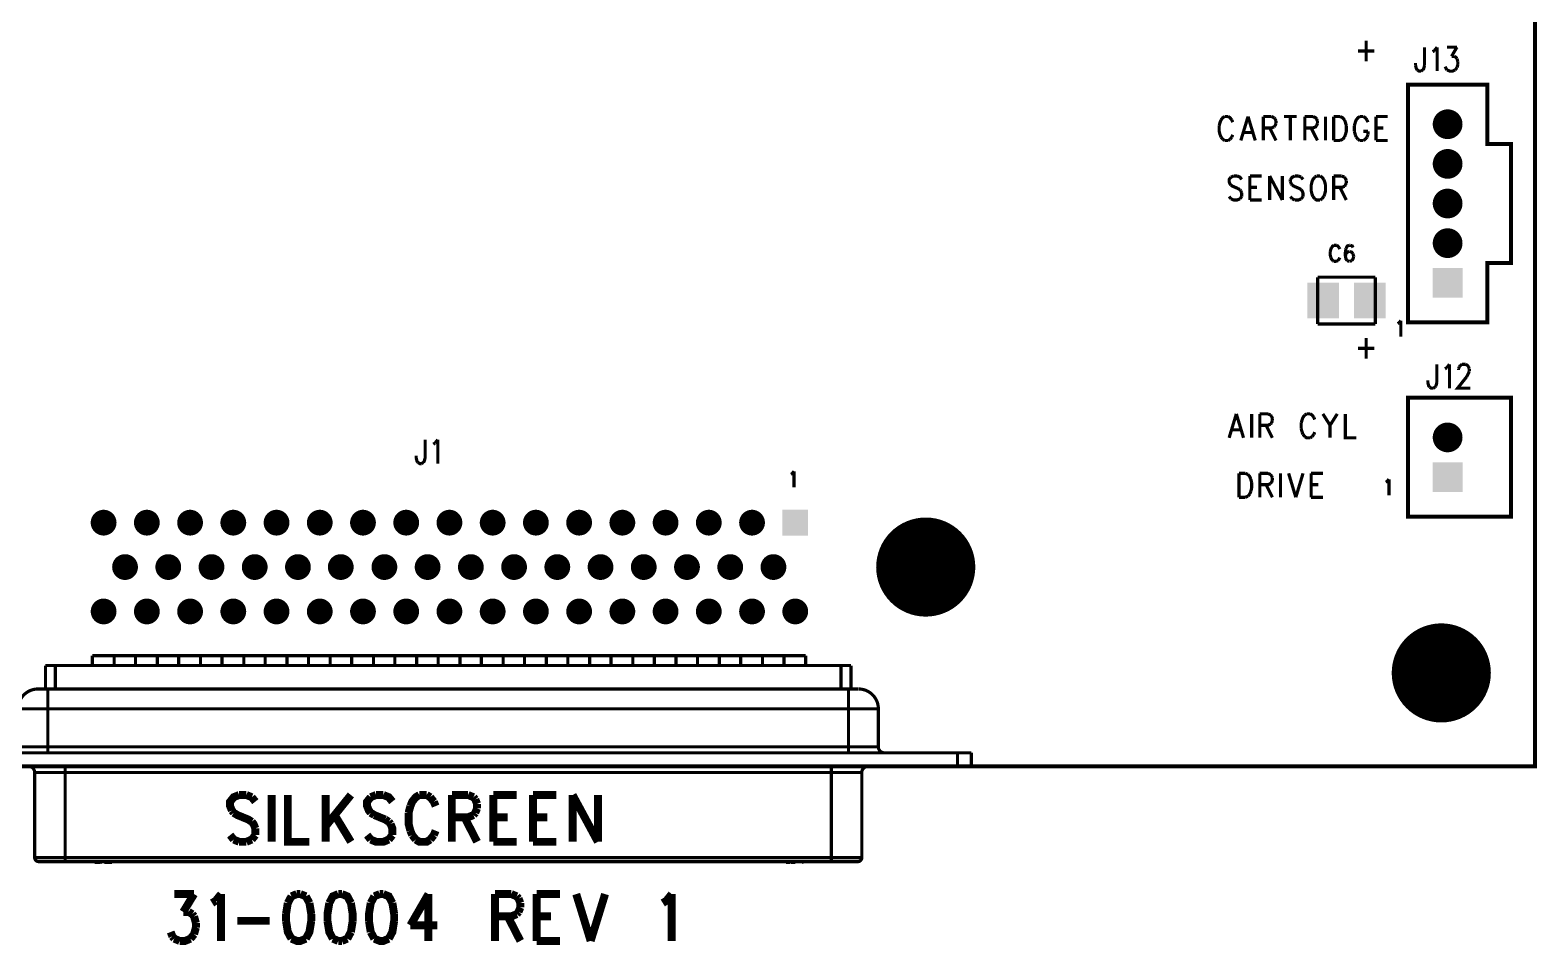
# Model space of a CAD drawing. Extents: x 7.77 to 13.51, y 7.55 to 13.01.
# Drawn here: x 9.706 to 13.505, y 7.55 to 9.857 of the extents above; entities that cross this region are included whole.
import ezdxf

# ---------------------------------------------------------------- set-up
doc = ezdxf.new("R2010")
doc.units = 0
doc.layers.get('0').update_dxf_attribs({"linetype": 'CONTINUOUS'})
doc.layers.add('ASSEMBLY_PHO', color=7, linetype='CONTINUOUS')

# ---------------------------------------------------------------- blocks, each defined once
blk = doc.blocks.new('SQUARE_3')
blk.add_solid([(-0.0375, -0.0375), (-0.0375, 0.0375), (0.0375, -0.0375), (0.0375, 0.0375)])
blk = doc.blocks.new('ROUND_4')
at = {"const_width": 0.0375}
blk.add_lwpolyline([(-0.01875, 0, 1), (0.01875, 0, 1)], format="xyb", close=True, dxfattribs=at)
blk = doc.blocks.new('ROUND_5')
at = {"const_width": 0.0325}
blk.add_lwpolyline([(-0.01625, 0, 1), (0.01625, 0, 1)], format="xyb", close=True, dxfattribs=at)
blk = doc.blocks.new('SQUARE_9')
blk.add_solid([(-0.0325, -0.0325), (-0.0325, 0.0325), (0.0325, -0.0325), (0.0325, 0.0325)])
blk = doc.blocks.new('RECTANGLE_164')
blk.add_solid([(-0.04, -0.045), (-0.04, 0.045), (0.04, -0.045), (0.04, 0.045)])
blk = doc.blocks.new('ROUND_184')
at = {"const_width": 0.125}
blk.add_lwpolyline([(-0.0625, 0, 1), (0.0625, 0, 1)], format="xyb", close=True, dxfattribs=at)

msp = doc.modelspace()

# ---------------------------------------------------------------- linework, layer by layer
at = {"layer": 'ASSEMBLY_PHO'}
for points, const_width in [([(8, 8), (13.5, 8), (13.5, 13), (8, 13), (8, 8)], 0.01), ([(13.054, 9.80487), (13.0949, 9.80487)], 0.008), ([(13.07445, 9.83075), (13.07445, 9.779)], 0.008), ([(13.22172, 9.81437), (13.22172, 9.76837)], 0.008), ([(13.24218, 9.80287), (13.24672, 9.80575)], 0.008), ([(13.24672, 9.80575), (13.25354, 9.81437)], 0.008), ([(13.25354, 9.81437), (13.25354, 9.754)], 0.008), ([(13.27854, 9.81437), (13.30354, 9.81437)], 0.008), ([(13.30354, 9.81437), (13.2899, 9.79137)], 0.008), ([(13.199, 9.76837), (13.199, 9.77412)], 0.008), ([(13.20354, 9.75687), (13.20127, 9.75975), (13.199, 9.76837)], 0.008), ([(13.22172, 9.76837), (13.21945, 9.75975), (13.21718, 9.75687)], 0.008), ([(13.27854, 9.75687), (13.27627, 9.75975), (13.274, 9.7655)], 0.008), ([(13.2899, 9.79137), (13.29672, 9.79137)], 0.008), ([(13.29672, 9.79137), (13.30127, 9.7885), (13.30354, 9.78562)], 0.008), ([(13.30354, 9.76262), (13.299, 9.75687)], 0.008), ([(13.30354, 9.78562), (13.30581, 9.777)], 0.008), ([(13.30581, 9.77125), (13.30354, 9.76262)], 0.008), ([(13.30581, 9.777), (13.30581, 9.77125)], 0.008), ([(13.21263, 9.754), (13.20809, 9.754), (13.20354, 9.75687)], 0.008), ([(13.21718, 9.75687), (13.21263, 9.754)], 0.008), ([(13.299, 9.75687), (13.29218, 9.754), (13.28536, 9.754), (13.27854, 9.75687)], 0.008), ([(13.38, 9.72), (13.18, 9.72), (13.18, 9.12), (13.38, 9.12), (13.38, 9.27), (13.44, 9.27), (13.44, 9.57), (13.38, 9.57), (13.38, 9.72)], 0.01), ([(12.70854, 9.63075), (12.70627, 9.625), (12.704, 9.61637)], 0.008), ([(12.704, 9.61637), (12.704, 9.602), (12.70627, 9.59337)], 0.008), ([(12.71763, 9.63937), (12.71309, 9.6365), (12.70854, 9.63075)], 0.008), ([(12.72672, 9.63937), (12.71763, 9.63937)], 0.008), ([(12.73581, 9.63075), (12.73127, 9.6365), (12.72672, 9.63937)], 0.008), ([(12.73809, 9.625), (12.73581, 9.63075)], 0.008), ([(12.77672, 9.63937), (12.75854, 9.579)], 0.008), ([(12.77672, 9.63937), (12.7949, 9.579)], 0.008), ([(12.81536, 9.63937), (12.81536, 9.579)], 0.008), ([(12.81536, 9.63937), (12.83581, 9.63937)], 0.008), ([(12.83581, 9.61062), (12.81536, 9.61062)], 0.008), ([(12.83127, 9.61062), (12.84718, 9.579)], 0.008), ([(12.83581, 9.63937), (12.84263, 9.6365)], 0.008), ([(12.84263, 9.6135), (12.83581, 9.61062)], 0.008), ([(12.84263, 9.6365), (12.8449, 9.63362)], 0.008), ([(12.8449, 9.61637), (12.84263, 9.6135)], 0.008), ([(12.8449, 9.63362), (12.84718, 9.62787)], 0.008), ([(12.84718, 9.62212), (12.8449, 9.61637)], 0.008), ([(12.84718, 9.62787), (12.84718, 9.62212)], 0.008), ([(12.86763, 9.63937), (12.89945, 9.63937)], 0.008), ([(12.88354, 9.63937), (12.88354, 9.579)], 0.008), ([(12.9199, 9.63937), (12.9199, 9.579)], 0.008), ([(12.9199, 9.63937), (12.94036, 9.63937)], 0.008), ([(12.94036, 9.61062), (12.9199, 9.61062)], 0.008), ([(12.93581, 9.61062), (12.95172, 9.579)], 0.008), ([(12.94036, 9.63937), (12.94718, 9.6365), (12.94945, 9.63362)], 0.008), ([(12.94945, 9.61637), (12.94718, 9.6135), (12.94036, 9.61062)], 0.008), ([(12.94945, 9.63362), (12.95172, 9.62787)], 0.008), ([(12.95172, 9.62212), (12.94945, 9.61637)], 0.008), ([(12.95172, 9.62787), (12.95172, 9.62212)], 0.008), ([(12.97218, 9.63937), (12.97218, 9.579)], 0.008), ([(12.99263, 9.63937), (12.99263, 9.579)], 0.008), ([(12.99263, 9.63937), (13.00854, 9.63937)], 0.008), ([(13.00854, 9.63937), (13.01536, 9.6365), (13.0199, 9.63075)], 0.008), ([(13.0199, 9.63075), (13.02218, 9.625), (13.02445, 9.61637)], 0.008), ([(13.02445, 9.61637), (13.02445, 9.602), (13.02218, 9.59337)], 0.008), ([(13.05854, 9.63937), (13.054, 9.6365), (13.04945, 9.63075), (13.04718, 9.625), (13.0449, 9.61637)], 0.008), ([(13.0449, 9.61637), (13.0449, 9.602)], 0.008), ([(13.06763, 9.63937), (13.05854, 9.63937)], 0.008), ([(13.07672, 9.63075), (13.07218, 9.6365), (13.06763, 9.63937)], 0.008), ([(13.079, 9.625), (13.07672, 9.63075)], 0.008), ([(13.09945, 9.63937), (13.09945, 9.579)], 0.008), ([(13.09945, 9.63937), (13.129, 9.63937)], 0.008), ([(13.09945, 9.61062), (13.11763, 9.61062)], 0.008), ([(12.70627, 9.59337), (12.70854, 9.58762)], 0.008), ([(12.70854, 9.58762), (12.71309, 9.58187)], 0.008), ([(12.71309, 9.58187), (12.71763, 9.579)], 0.008), ([(12.71763, 9.579), (12.72672, 9.579)], 0.008), ([(12.72672, 9.579), (12.73127, 9.58187)], 0.008), ([(12.73127, 9.58187), (12.73581, 9.58762)], 0.008), ([(12.73581, 9.58762), (12.73809, 9.59337)], 0.008), ([(12.76536, 9.59912), (12.78809, 9.59912)], 0.008), ([(13.00854, 9.579), (12.99263, 9.579)], 0.008), ([(13.01536, 9.58187), (13.00854, 9.579)], 0.008), ([(13.0199, 9.58762), (13.01536, 9.58187)], 0.008), ([(13.02218, 9.59337), (13.0199, 9.58762)], 0.008), ([(13.0449, 9.602), (13.04718, 9.59337)], 0.008), ([(13.04718, 9.59337), (13.04945, 9.58762)], 0.008), ([(13.04945, 9.58762), (13.054, 9.58187)], 0.008), ([(13.054, 9.58187), (13.05854, 9.579)], 0.008), ([(13.05854, 9.579), (13.06763, 9.579)], 0.008), ([(13.06763, 9.602), (13.079, 9.602)], 0.008), ([(13.06763, 9.579), (13.07218, 9.58187)], 0.008), ([(13.07218, 9.58187), (13.07672, 9.58762)], 0.008), ([(13.07672, 9.58762), (13.079, 9.59337)], 0.008), ([(13.079, 9.59337), (13.079, 9.602)], 0.008), ([(13.09945, 9.579), (13.129, 9.579)], 0.008), ([(12.73354, 9.4865), (12.729, 9.48075), (12.729, 9.475), (12.73127, 9.46925), (12.73354, 9.46637)], 0.008), ([(12.74036, 9.48937), (12.73354, 9.4865)], 0.008), ([(12.73354, 9.46637), (12.73809, 9.4635), (12.75172, 9.45775)], 0.008), ([(12.74945, 9.48937), (12.74036, 9.48937)], 0.008), ([(12.76081, 9.48075), (12.75627, 9.4865), (12.74945, 9.48937)], 0.008), ([(12.75172, 9.45775), (12.75627, 9.45487)], 0.008), ([(12.78127, 9.48937), (12.78127, 9.429)], 0.008), ([(12.78127, 9.48937), (12.81081, 9.48937)], 0.008), ([(12.78127, 9.46062), (12.79945, 9.46062)], 0.008), ([(12.83127, 9.48937), (12.83127, 9.429)], 0.008), ([(12.83127, 9.48937), (12.86309, 9.429)], 0.008), ([(12.86309, 9.48937), (12.86309, 9.429)], 0.008), ([(12.8949, 9.48937), (12.88809, 9.4865), (12.88354, 9.48075)], 0.008), ([(12.88354, 9.48075), (12.88354, 9.475)], 0.008), ([(12.88354, 9.475), (12.88581, 9.46925)], 0.008), ([(12.88581, 9.46925), (12.88809, 9.46637)], 0.008), ([(12.88809, 9.46637), (12.89263, 9.4635)], 0.008), ([(12.89263, 9.4635), (12.90627, 9.45775), (12.91081, 9.45487)], 0.008), ([(12.904, 9.48937), (12.8949, 9.48937)], 0.008), ([(12.91081, 9.4865), (12.904, 9.48937)], 0.008), ([(12.91536, 9.48075), (12.91081, 9.4865)], 0.008), ([(12.9449, 9.4865), (12.94036, 9.48075), (12.93809, 9.475), (12.93581, 9.46637)], 0.008), ([(12.93581, 9.46637), (12.93581, 9.452)], 0.008), ([(12.94945, 9.48937), (12.9449, 9.4865)], 0.008), ([(12.95854, 9.48937), (12.94945, 9.48937)], 0.008), ([(12.96763, 9.48075), (12.96309, 9.4865), (12.95854, 9.48937)], 0.008), ([(12.9699, 9.475), (12.96763, 9.48075)], 0.008), ([(12.97218, 9.46637), (12.9699, 9.475)], 0.008), ([(12.9699, 9.44337), (12.97218, 9.452), (12.97218, 9.46637)], 0.008), ([(12.99263, 9.48937), (12.99263, 9.429)], 0.008), ([(12.99263, 9.48937), (13.01309, 9.48937)], 0.008), ([(13.01309, 9.46062), (12.99263, 9.46062)], 0.008), ([(13.00854, 9.46062), (13.02445, 9.429)], 0.008), ([(13.01309, 9.48937), (13.0199, 9.4865)], 0.008), ([(13.0199, 9.4635), (13.01309, 9.46062)], 0.008), ([(13.0199, 9.4865), (13.02218, 9.48362)], 0.008), ([(13.02218, 9.46637), (13.0199, 9.4635)], 0.008), ([(13.02218, 9.48362), (13.02445, 9.47787)], 0.008), ([(13.02445, 9.47212), (13.02218, 9.46637)], 0.008), ([(13.02445, 9.47787), (13.02445, 9.47212)], 0.008), ([(12.73354, 9.43187), (12.729, 9.43762)], 0.008), ([(12.75627, 9.43187), (12.74945, 9.429), (12.74036, 9.429), (12.73354, 9.43187)], 0.008), ([(12.75627, 9.45487), (12.75854, 9.452)], 0.008), ([(12.76081, 9.43762), (12.75627, 9.43187)], 0.008), ([(12.75854, 9.452), (12.76081, 9.44625)], 0.008), ([(12.76081, 9.44625), (12.76081, 9.43762)], 0.008), ([(12.78127, 9.429), (12.81081, 9.429)], 0.008), ([(12.88809, 9.43187), (12.88354, 9.43762)], 0.008), ([(12.8949, 9.429), (12.88809, 9.43187)], 0.008), ([(12.91081, 9.43187), (12.904, 9.429), (12.8949, 9.429)], 0.008), ([(12.91081, 9.45487), (12.91309, 9.452), (12.91536, 9.44625), (12.91536, 9.43762)], 0.008), ([(12.91536, 9.43762), (12.91081, 9.43187)], 0.008), ([(12.93581, 9.452), (12.93809, 9.44337)], 0.008), ([(12.93809, 9.44337), (12.94036, 9.43762)], 0.008), ([(12.94036, 9.43762), (12.9449, 9.43187)], 0.008), ([(12.9449, 9.43187), (12.94945, 9.429), (12.95854, 9.429)], 0.008), ([(12.95854, 9.429), (12.96309, 9.43187)], 0.008), ([(12.96309, 9.43187), (12.96763, 9.43762)], 0.008), ([(12.96763, 9.43762), (12.9699, 9.44337)], 0.008), ([(12.98718, 9.30887), (12.98559, 9.305), (12.984, 9.29918)], 0.008), ([(12.99354, 9.31468), (12.99036, 9.31275), (12.98718, 9.30887)], 0.008), ([(12.9999, 9.31468), (12.99354, 9.31468)], 0.008), ([(13.00627, 9.30887), (13.00309, 9.31275), (12.9999, 9.31468)], 0.008), ([(13.00786, 9.305), (13.00627, 9.30887)], 0.008), ([(13.02377, 9.30693), (13.02218, 9.29725), (13.02218, 9.28756), (13.02377, 9.27981), (13.02695, 9.27593)], 0.008), ([(13.03172, 9.31468), (13.02695, 9.31275), (13.02377, 9.30693)], 0.008), ([(13.0349, 9.31468), (13.03172, 9.31468)], 0.008), ([(13.04127, 9.30887), (13.03968, 9.31275), (13.0349, 9.31468)], 0.008), ([(12.984, 9.29918), (12.984, 9.2895), (12.98559, 9.28368)], 0.008), ([(12.98559, 9.28368), (12.98718, 9.27981), (12.99036, 9.27593)], 0.008), ([(12.99036, 9.27593), (12.99354, 9.274)], 0.008), ([(12.99354, 9.274), (12.9999, 9.274)], 0.008), ([(12.9999, 9.274), (13.00309, 9.27593)], 0.008), ([(13.00309, 9.27593), (13.00627, 9.27981), (13.00786, 9.28368)], 0.008), ([(13.02377, 9.29337), (13.02218, 9.28756)], 0.008), ([(13.03172, 9.29918), (13.02695, 9.29725), (13.02377, 9.29337)], 0.008), ([(13.02695, 9.27593), (13.03172, 9.274)], 0.008), ([(13.03331, 9.29918), (13.03172, 9.29918)], 0.008), ([(13.03172, 9.274), (13.03331, 9.274)], 0.008), ([(13.04127, 9.29337), (13.03809, 9.29725), (13.03331, 9.29918)], 0.008), ([(13.03331, 9.274), (13.03809, 9.27593)], 0.008), ([(13.03809, 9.27593), (13.04127, 9.27981), (13.04286, 9.28562)], 0.008), ([(13.04286, 9.28562), (13.04286, 9.28756), (13.04127, 9.29337)], 0.008), ([(12.95216, 9.11594), (12.95216, 9.23405)], 0.008), ([(12.95216, 9.23405), (13.09783, 9.23405)], 0.008), ([(13.09783, 9.23405), (13.09783, 9.11594)], 0.008), ([(13.09783, 9.11594), (12.95216, 9.11594)], 0.008), ([(13.154, 9.11693), (13.15718, 9.11887)], 0.008), ([(13.15718, 9.11887), (13.16195, 9.12468)], 0.008), ([(13.16195, 9.12468), (13.16195, 9.084)], 0.008), ([(13.07445, 9.08075), (13.07445, 9.029)], 0.008), ([(13.054, 9.05487), (13.0949, 9.05487)], 0.008), ([(13.25281, 9.01443), (13.25281, 8.96843)], 0.008), ([(13.27327, 9.00293), (13.27781, 9.00581)], 0.008), ([(13.27781, 9.00581), (13.28463, 9.01443)], 0.008), ([(13.28463, 9.01443), (13.28463, 8.95406)], 0.008), ([(13.30736, 9.00293), (13.30963, 9.00868)], 0.008), ([(13.30736, 9.00006), (13.30736, 9.00293)], 0.008), ([(13.30963, 9.00868), (13.3119, 9.01156)], 0.008), ([(13.3119, 9.01156), (13.31645, 9.01443)], 0.008), ([(13.31645, 9.01443), (13.32554, 9.01443)], 0.008), ([(13.32554, 9.01443), (13.33009, 9.01156), (13.33236, 9.00868)], 0.008), ([(13.33236, 9.00868), (13.33463, 9.00293)], 0.008), ([(13.33463, 9.00293), (13.33463, 8.99718)], 0.008), ([(13.23009, 8.96843), (13.23009, 8.97418)], 0.008), ([(13.23463, 8.95693), (13.23236, 8.95981), (13.23009, 8.96843)], 0.008), ([(13.25281, 8.96843), (13.25054, 8.95981)], 0.008), ([(13.32781, 8.98281), (13.30509, 8.95406), (13.3369, 8.95406)], 0.008), ([(13.33236, 8.99143), (13.32781, 8.98281)], 0.008), ([(13.33463, 8.99718), (13.33236, 8.99143)], 0.008), ([(13.44, 8.93), (13.18, 8.93), (13.18, 8.63), (13.44, 8.63), (13.44, 8.93)], 0.01), ([(13.24372, 8.95406), (13.23918, 8.95406), (13.23463, 8.95693)], 0.008), ([(13.24827, 8.95693), (13.24372, 8.95406)], 0.008), ([(13.25054, 8.95981), (13.24827, 8.95693)], 0.008), ([(12.74718, 8.88937), (12.729, 8.829)], 0.008), ([(12.74718, 8.88937), (12.76536, 8.829)], 0.008), ([(12.78581, 8.88937), (12.78581, 8.829)], 0.008), ([(12.80627, 8.88937), (12.80627, 8.829)], 0.008), ([(12.80627, 8.88937), (12.82672, 8.88937)], 0.008), ([(12.82672, 8.88937), (12.83354, 8.8865)], 0.008), ([(12.83354, 8.8865), (12.83581, 8.88362)], 0.008), ([(12.9199, 8.8865), (12.91536, 8.88075), (12.91309, 8.875), (12.91081, 8.86637)], 0.008), ([(12.92445, 8.88937), (12.9199, 8.8865)], 0.008), ([(12.93354, 8.88937), (12.92445, 8.88937)], 0.008), ([(12.94263, 8.88075), (12.93809, 8.8865), (12.93354, 8.88937)], 0.008), ([(12.96536, 8.88937), (12.98354, 8.86062)], 0.008), ([(13.00172, 8.88937), (12.98354, 8.86062)], 0.008), ([(13.02218, 8.88937), (13.02218, 8.829), (13.04945, 8.829)], 0.008), ([(12.73581, 8.84912), (12.75854, 8.84912)], 0.008), ([(12.82672, 8.86062), (12.80627, 8.86062)], 0.008), ([(12.82218, 8.86062), (12.83809, 8.829)], 0.008), ([(12.83354, 8.8635), (12.82672, 8.86062)], 0.008), ([(12.83581, 8.86637), (12.83354, 8.8635)], 0.008), ([(12.83581, 8.88362), (12.83809, 8.87787)], 0.008), ([(12.83809, 8.87212), (12.83581, 8.86637)], 0.008), ([(12.83809, 8.87787), (12.83809, 8.87212)], 0.008), ([(12.91081, 8.86637), (12.91081, 8.852)], 0.008), ([(12.91081, 8.852), (12.91309, 8.84337)], 0.008), ([(12.9449, 8.875), (12.94263, 8.88075)], 0.008), ([(12.98354, 8.86062), (12.98354, 8.829)], 0.008), ([(10.70172, 8.82437), (10.70172, 8.77837)], 0.008), ([(10.72218, 8.81287), (10.72672, 8.81575)], 0.008), ([(10.72672, 8.81575), (10.73354, 8.82437)], 0.008), ([(10.73354, 8.82437), (10.73354, 8.764)], 0.008), ([(12.91309, 8.84337), (12.91536, 8.83762)], 0.008), ([(12.91536, 8.83762), (12.9199, 8.83187)], 0.008), ([(12.9199, 8.83187), (12.92445, 8.829), (12.93354, 8.829)], 0.008), ([(12.93354, 8.829), (12.93809, 8.83187)], 0.008), ([(12.93809, 8.83187), (12.94263, 8.83762)], 0.008), ([(12.94263, 8.83762), (12.9449, 8.84337)], 0.008), ([(10.679, 8.77837), (10.679, 8.78412)], 0.008), ([(10.68354, 8.76687), (10.68127, 8.76975), (10.679, 8.77837)], 0.008), ([(10.70172, 8.77837), (10.69945, 8.76975), (10.69718, 8.76687)], 0.008), ([(10.69263, 8.764), (10.68809, 8.764), (10.68354, 8.76687)], 0.008), ([(10.69718, 8.76687), (10.69263, 8.764)], 0.008), ([(11.624, 8.73693), (11.62718, 8.73887)], 0.008), ([(11.62718, 8.73887), (11.63195, 8.74468)], 0.008), ([(11.63195, 8.74468), (11.63195, 8.704)], 0.008), ([(12.754, 8.73937), (12.754, 8.679)], 0.008), ([(12.754, 8.73937), (12.7699, 8.73937)], 0.008), ([(12.7699, 8.73937), (12.77672, 8.7365)], 0.008), ([(12.77672, 8.7365), (12.78127, 8.73075), (12.78354, 8.725)], 0.008), ([(12.80627, 8.73937), (12.80627, 8.679)], 0.008), ([(12.80627, 8.73937), (12.82672, 8.73937)], 0.008), ([(12.82672, 8.73937), (12.83354, 8.7365)], 0.008), ([(12.83354, 8.7365), (12.83581, 8.73362)], 0.008), ([(12.85854, 8.73937), (12.85854, 8.679)], 0.008), ([(12.879, 8.73937), (12.89718, 8.679)], 0.008), ([(12.91536, 8.73937), (12.89718, 8.679)], 0.008), ([(12.93581, 8.73937), (12.93581, 8.679)], 0.008), ([(12.93581, 8.73937), (12.96536, 8.73937)], 0.008), ([(12.78354, 8.725), (12.78581, 8.71637)], 0.008), ([(12.78581, 8.702), (12.78354, 8.69337)], 0.008), ([(12.78581, 8.71637), (12.78581, 8.702)], 0.008), ([(12.82672, 8.71062), (12.80627, 8.71062)], 0.008), ([(12.82218, 8.71062), (12.83809, 8.679)], 0.008), ([(12.83354, 8.7135), (12.82672, 8.71062)], 0.008), ([(12.83581, 8.71637), (12.83354, 8.7135)], 0.008), ([(12.83581, 8.73362), (12.83809, 8.72787)], 0.008), ([(12.83809, 8.72212), (12.83581, 8.71637)], 0.008), ([(12.83809, 8.72787), (12.83809, 8.72212)], 0.008), ([(12.93581, 8.71062), (12.954, 8.71062)], 0.008), ([(13.124, 8.71693), (13.12718, 8.71887)], 0.008), ([(13.12718, 8.71887), (13.13195, 8.72468)], 0.008), ([(13.13195, 8.72468), (13.13195, 8.684)], 0.008), ([(12.7699, 8.679), (12.754, 8.679)], 0.008), ([(12.77672, 8.68187), (12.7699, 8.679)], 0.008), ([(12.78127, 8.68762), (12.77672, 8.68187)], 0.008), ([(12.78354, 8.69337), (12.78127, 8.68762)], 0.008), ([(12.93581, 8.679), (12.96536, 8.679)], 0.008), ([(9.86244, 8.27969), (9.86244, 8.25469)], 0.008), ([(9.86244, 8.27969), (9.91744, 8.27969)], 0.008), ([(9.91744, 8.25469), (9.91744, 8.27969)], 0.008), ([(9.91744, 8.27969), (9.97144, 8.27969)], 0.008), ([(9.97144, 8.27969), (9.97144, 8.25469)], 0.008), ([(9.97144, 8.27969), (10.02644, 8.27969)], 0.008), ([(10.02644, 8.25469), (10.02644, 8.27969)], 0.008), ([(10.02644, 8.27969), (10.08044, 8.27969)], 0.008), ([(10.08044, 8.27969), (10.08044, 8.25469)], 0.008), ([(10.08044, 8.27969), (10.13544, 8.27969)], 0.008), ([(10.13544, 8.25469), (10.13544, 8.27969)], 0.008), ([(10.13544, 8.27969), (10.18944, 8.27969)], 0.008), ([(10.18944, 8.27969), (10.18944, 8.25469)], 0.008), ([(10.18944, 8.27969), (10.24444, 8.27969)], 0.008), ([(10.24444, 8.25469), (10.24444, 8.27969)], 0.008), ([(10.24444, 8.27969), (10.29844, 8.27969)], 0.008), ([(10.29844, 8.27969), (10.29844, 8.25469)], 0.008), ([(10.29844, 8.27969), (10.35344, 8.27969)], 0.008), ([(10.35344, 8.25469), (10.35344, 8.27969)], 0.008), ([(10.35344, 8.27969), (10.40744, 8.27969)], 0.008), ([(10.40744, 8.27969), (10.40744, 8.25469)], 0.008), ([(10.40744, 8.27969), (10.46244, 8.27969)], 0.008), ([(10.46244, 8.25469), (10.46244, 8.27969)], 0.008), ([(10.46244, 8.27969), (10.51644, 8.27969)], 0.008), ([(10.51644, 8.27969), (10.51644, 8.25469)], 0.008), ([(10.51644, 8.27969), (10.57144, 8.27969)], 0.008), ([(10.57144, 8.25469), (10.57144, 8.27969)], 0.008), ([(10.57144, 8.27969), (10.62544, 8.27969)], 0.008), ([(10.62544, 8.27969), (10.62544, 8.25469)], 0.008), ([(10.62544, 8.27969), (10.68044, 8.27969)], 0.008), ([(10.68044, 8.25469), (10.68044, 8.27969)], 0.008), ([(10.68044, 8.27969), (10.73444, 8.27969)], 0.008), ([(10.73444, 8.27969), (10.73444, 8.25469)], 0.008), ([(10.73444, 8.27969), (10.78944, 8.27969)], 0.008), ([(10.78944, 8.25469), (10.78944, 8.27969)], 0.008), ([(10.78944, 8.27969), (10.84344, 8.27969)], 0.008), ([(10.84344, 8.27969), (10.84344, 8.25469)], 0.008), ([(10.84344, 8.27969), (10.89844, 8.27969)], 0.008), ([(10.89844, 8.25469), (10.89844, 8.27969)], 0.008), ([(10.89844, 8.27969), (10.95244, 8.27969)], 0.008), ([(10.95244, 8.27969), (10.95244, 8.25469)], 0.008), ([(10.95244, 8.27969), (11.00744, 8.27969)], 0.008), ([(11.00744, 8.25469), (11.00744, 8.27969)], 0.008), ([(11.00744, 8.27969), (11.06144, 8.27969)], 0.008), ([(11.06144, 8.27969), (11.06144, 8.25469)], 0.008), ([(11.06144, 8.27969), (11.11644, 8.27969)], 0.008), ([(11.11644, 8.25469), (11.11644, 8.27969)], 0.008), ([(11.11644, 8.27969), (11.17044, 8.27969)], 0.008), ([(11.17044, 8.27969), (11.17044, 8.25469)], 0.008), ([(11.17044, 8.27969), (11.22544, 8.27969)], 0.008), ([(11.22544, 8.25469), (11.22544, 8.27969)], 0.008), ([(11.22544, 8.27969), (11.27944, 8.27969)], 0.008), ([(11.27944, 8.27969), (11.27944, 8.25469)], 0.008), ([(11.27944, 8.27969), (11.33444, 8.27969)], 0.008), ([(11.33444, 8.25469), (11.33444, 8.27969)], 0.008), ([(11.33444, 8.27969), (11.38844, 8.27969)], 0.008), ([(11.38844, 8.27969), (11.38844, 8.25469)], 0.008), ([(11.38844, 8.27969), (11.44344, 8.27969)], 0.008), ([(11.44344, 8.25469), (11.44344, 8.27969)], 0.008), ([(11.44344, 8.27969), (11.49744, 8.27969)], 0.008), ([(11.49744, 8.27969), (11.49744, 8.25469)], 0.008), ([(11.49744, 8.27969), (11.55244, 8.27969)], 0.008), ([(11.55244, 8.25469), (11.55244, 8.27969)], 0.008), ([(11.55244, 8.27969), (11.60644, 8.27969)], 0.008), ([(11.60644, 8.27969), (11.60644, 8.25469)], 0.008), ([(11.60644, 8.27969), (11.66144, 8.27969)], 0.008), ([(11.66144, 8.25469), (11.66144, 8.27969)], 0.008), ([(9.74444, 8.25469), (9.74444, 8.19549)], 0.008), ([(9.74444, 8.25469), (9.76944, 8.25469)], 0.008), ([(9.76944, 8.25469), (9.76944, 8.19549)], 0.008), ([(9.76944, 8.25469), (11.75044, 8.25469)], 0.008), ([(11.75044, 8.25469), (11.75044, 8.19549)], 0.008), ([(11.75044, 8.25469), (11.77544, 8.25469)], 0.008), ([(11.77544, 8.19549), (11.77544, 8.25469)], 0.008), ([(9.72544, 8.19549), (9.75044, 8.19549)], 0.008), ([(9.75044, 8.19549), (9.75044, 8.14549)], 0.008), ([(9.75044, 8.19549), (11.76944, 8.19549)], 0.008), ([(11.76944, 8.19549), (11.79436, 8.19549)], 0.008), ([(11.76944, 8.19549), (11.76944, 8.14549)], 0.008), ([(9.75044, 8.14549), (9.67544, 8.14549)], 0.008), ([(11.76944, 8.14549), (9.75044, 8.14549)], 0.008), ([(9.75044, 8.14549), (9.75044, 8.04949)], 0.008), ([(11.84444, 8.14549), (11.76944, 8.14549)], 0.008), ([(11.76944, 8.14549), (11.76944, 8.04949)], 0.008), ([(11.84444, 8.14549), (11.84444, 8.04949)], 0.008), ([(12.04394, 8.03449), (9.47594, 8.03449)], 0.008), ([(9.67544, 8.04949), (9.75044, 8.04949)], 0.008), ([(9.75044, 8.04949), (11.76944, 8.04949)], 0.008), ([(9.75044, 8.04949), (9.75044, 8.03449)], 0.008), ([(11.76944, 8.04949), (11.84444, 8.04949)], 0.008), ([(11.76944, 8.04949), (11.76944, 8.03449)], 0.008), ([(12.04394, 7.99999), (12.04394, 8.03449)], 0.008), ([(12.04394, 8.03449), (12.07894, 8.03449)], 0.008), ([(12.07894, 8.03449), (12.07894, 7.99999)], 0.008), ([(12.04394, 7.99999), (9.47594, 7.99999)], 0.008), ([(9.71708, 7.98499), (9.71708, 7.76999)], 0.008), ([(9.79408, 7.98499), (9.71708, 7.98499)], 0.008), ([(9.79408, 7.99999), (9.79408, 7.98499)], 0.008), ([(11.7258, 7.98499), (9.79408, 7.98499)], 0.008), ([(9.79408, 7.76999), (9.79408, 7.98499)], 0.008), ([(11.7258, 7.99999), (11.7258, 7.98499)], 0.008), ([(11.7258, 7.76999), (11.7258, 7.98499)], 0.008), ([(11.8028, 7.98499), (11.7258, 7.98499)], 0.008), ([(11.8028, 7.76999), (11.8028, 7.98499)], 0.008), ([(12.07894, 7.99999), (12.04394, 7.99999)], 0.008), ([(10.23272, 7.92812), (10.21909, 7.9225), (10.21, 7.91125), (10.21, 7.9), (10.21454, 7.88875)], 0.02), ([(10.2509, 7.92812), (10.23272, 7.92812)], 0.02), ([(10.26454, 7.9225), (10.2509, 7.92812)], 0.02), ([(10.27363, 7.91125), (10.26454, 7.9225)], 0.02), ([(10.31454, 7.92812), (10.31454, 7.81)], 0.02), ([(10.35545, 7.92812), (10.35545, 7.81), (10.41, 7.81)], 0.02), ([(10.4509, 7.92812), (10.4509, 7.81)], 0.02), ([(10.51454, 7.92812), (10.4509, 7.84937)], 0.02), ([(10.56454, 7.9225), (10.55545, 7.91125), (10.55545, 7.9), (10.56, 7.88875), (10.56454, 7.88312)], 0.02), ([(10.57818, 7.92812), (10.56454, 7.9225)], 0.02), ([(10.59636, 7.92812), (10.57818, 7.92812)], 0.02), ([(10.61909, 7.91125), (10.61, 7.9225), (10.59636, 7.92812)], 0.02), ([(10.66454, 7.9), (10.66, 7.88312)], 0.02), ([(10.68727, 7.92812), (10.67818, 7.9225), (10.66909, 7.91125), (10.66454, 7.9)], 0.02), ([(10.70545, 7.92812), (10.68727, 7.92812)], 0.02), ([(10.71454, 7.9225), (10.70545, 7.92812)], 0.02), ([(10.72363, 7.91125), (10.71454, 7.9225)], 0.02), ([(10.72818, 7.9), (10.72363, 7.91125)], 0.02), ([(10.76909, 7.92812), (10.76909, 7.81)], 0.02), ([(10.76909, 7.92812), (10.81, 7.92812)], 0.02), ([(10.81, 7.92812), (10.82363, 7.9225)], 0.02), ([(10.82363, 7.9225), (10.82818, 7.91687)], 0.02), ([(10.82818, 7.91687), (10.83272, 7.90562)], 0.02), ([(10.83272, 7.89437), (10.82818, 7.88312)], 0.02), ([(10.83272, 7.90562), (10.83272, 7.89437)], 0.02), ([(10.87363, 7.92812), (10.87363, 7.81)], 0.02), ([(10.87363, 7.92812), (10.93272, 7.92812)], 0.02), ([(10.97363, 7.92812), (10.97363, 7.81)], 0.02), ([(10.97363, 7.92812), (11.03272, 7.92812)], 0.02), ([(11.07363, 7.92812), (11.07363, 7.81)], 0.02), ([(11.07363, 7.92812), (11.13727, 7.81)], 0.02), ([(11.13727, 7.92812), (11.13727, 7.81)], 0.02), ([(10.21454, 7.88875), (10.21909, 7.88312)], 0.02), ([(10.21909, 7.88312), (10.22818, 7.8775), (10.25545, 7.86625), (10.26454, 7.86062)], 0.02), ([(10.26454, 7.86062), (10.26909, 7.855), (10.27363, 7.84375)], 0.02), ([(10.47363, 7.8775), (10.51454, 7.81)], 0.02), ([(10.56454, 7.88312), (10.57363, 7.8775)], 0.02), ([(10.57363, 7.8775), (10.6009, 7.86625)], 0.02), ([(10.6009, 7.86625), (10.61, 7.86062)], 0.02), ([(10.61, 7.86062), (10.61454, 7.855)], 0.02), ([(10.61454, 7.855), (10.61909, 7.84375), (10.61909, 7.82687)], 0.02), ([(10.66, 7.88312), (10.66, 7.855), (10.66454, 7.83812)], 0.02), ([(10.81, 7.87187), (10.76909, 7.87187)], 0.02), ([(10.8009, 7.87187), (10.83272, 7.81)], 0.02), ([(10.82363, 7.8775), (10.81, 7.87187)], 0.02), ([(10.82818, 7.88312), (10.82363, 7.8775)], 0.02), ([(10.87363, 7.87187), (10.91, 7.87187)], 0.02), ([(10.97363, 7.87187), (11.01, 7.87187)], 0.02), ([(10.21909, 7.81562), (10.21, 7.82687)], 0.02), ([(10.27363, 7.82687), (10.26454, 7.81562)], 0.02), ([(10.27363, 7.84375), (10.27363, 7.82687)], 0.02), ([(10.56454, 7.81562), (10.55545, 7.82687)], 0.02), ([(10.61909, 7.82687), (10.61, 7.81562)], 0.02), ([(10.66454, 7.83812), (10.66909, 7.82687)], 0.02), ([(10.66909, 7.82687), (10.67818, 7.81562)], 0.02), ([(10.71454, 7.81562), (10.72363, 7.82687)], 0.02), ([(10.72363, 7.82687), (10.72818, 7.83812)], 0.02), ([(10.23272, 7.81), (10.21909, 7.81562)], 0.02), ([(10.2509, 7.81), (10.23272, 7.81)], 0.02), ([(10.26454, 7.81562), (10.2509, 7.81)], 0.02), ([(10.61, 7.81562), (10.59636, 7.81), (10.57818, 7.81), (10.56454, 7.81562)], 0.02), ([(10.67818, 7.81562), (10.68727, 7.81), (10.70545, 7.81), (10.71454, 7.81562)], 0.02), ([(10.87363, 7.81), (10.93272, 7.81)], 0.02), ([(10.97363, 7.81), (11.03272, 7.81)], 0.02), ([(9.71708, 7.76999), (9.79408, 7.76999)], 0.008), ([(9.79408, 7.75999), (9.72708, 7.75999)], 0.008), ([(9.79408, 7.76999), (11.7258, 7.76999)], 0.008), ([(9.79408, 7.76999), (9.79408, 7.75999)], 0.008), ([(11.7258, 7.75999), (9.79408, 7.75999)], 0.008), ([(9.86841, 7.75799), (9.86841, 7.75999)], 0.008), ([(9.86841, 7.75799), (9.87064, 7.75799)], 0.008), ([(9.87064, 7.75799), (9.87064, 7.75999)], 0.008), ([(9.87064, 7.75799), (9.87386, 7.75799)], 0.008), ([(9.87386, 7.75799), (9.87386, 7.75999)], 0.008), ([(9.87386, 7.75799), (9.88218, 7.75799)], 0.008), ([(9.88218, 7.75799), (9.88218, 7.75999)], 0.008), ([(9.88303, 7.75799), (9.88577, 7.75799)], 0.008), ([(9.88577, 7.75799), (9.88577, 7.75999)], 0.008), ([(9.89256, 7.75799), (9.89256, 7.75999)], 0.008), ([(9.89256, 7.75799), (9.91179, 7.75799)], 0.008), ([(9.91179, 7.75799), (9.91179, 7.75999)], 0.008), ([(9.91722, 7.75799), (9.91722, 7.75999)], 0.008), ([(9.91876, 7.75799), (9.91876, 7.75999)], 0.008), ([(11.6114, 7.75799), (11.6114, 7.75999)], 0.008), ([(11.6114, 7.75799), (11.61462, 7.75799)], 0.008), ([(11.61462, 7.75799), (11.61462, 7.75999)], 0.008), ([(11.61462, 7.75799), (11.62294, 7.75799)], 0.008), ([(11.62294, 7.75799), (11.62294, 7.75999)], 0.008), ([(11.62396, 7.75799), (11.62396, 7.75999)], 0.008), ([(11.62396, 7.75799), (11.62717, 7.75799)], 0.008), ([(11.62717, 7.75799), (11.62717, 7.75999)], 0.008), ([(11.62717, 7.75799), (11.63549, 7.75799)], 0.008), ([(11.63549, 7.75799), (11.63549, 7.75999)], 0.008), ([(11.64241, 7.75799), (11.64241, 7.75999)], 0.008), ([(11.65102, 7.75799), (11.65102, 7.75999)], 0.008), ([(11.65256, 7.75799), (11.65256, 7.75999)], 0.008), ([(11.65272, 7.75799), (11.65272, 7.75999)], 0.008), ([(11.65272, 7.75799), (11.65541, 7.75799)], 0.008), ([(11.65541, 7.75799), (11.65541, 7.75999)], 0.008), ([(11.7258, 7.76999), (11.7258, 7.75999)], 0.008), ([(11.7258, 7.76999), (11.8028, 7.76999)], 0.008), ([(11.7928, 7.75999), (11.7258, 7.75999)], 0.008), ([(10.06909, 7.67812), (10.11909, 7.67812)], 0.02), ([(10.11909, 7.67812), (10.09181, 7.63312)], 0.02), ([(10.17363, 7.66125), (10.18727, 7.67812)], 0.02), ([(10.18727, 7.67812), (10.18727, 7.56)], 0.02), ([(10.36454, 7.6725), (10.35545, 7.65562)], 0.02), ([(10.37818, 7.67812), (10.36454, 7.6725)], 0.02), ([(10.38727, 7.67812), (10.37818, 7.67812)], 0.02), ([(10.4009, 7.6725), (10.38727, 7.67812)], 0.02), ([(10.41, 7.65562), (10.4009, 7.6725)], 0.02), ([(10.48272, 7.67812), (10.46909, 7.6725), (10.46, 7.65562)], 0.02), ([(10.49181, 7.67812), (10.48272, 7.67812)], 0.02), ([(10.51454, 7.65562), (10.50545, 7.6725), (10.49181, 7.67812)], 0.02), ([(10.57363, 7.6725), (10.56454, 7.65562)], 0.02), ([(10.58727, 7.67812), (10.57363, 7.6725)], 0.02), ([(10.59636, 7.67812), (10.58727, 7.67812)], 0.02), ([(10.61909, 7.65562), (10.61, 7.6725), (10.59636, 7.67812)], 0.02), ([(10.71, 7.67812), (10.66454, 7.59937)], 0.02), ([(10.71, 7.67812), (10.71, 7.56)], 0.02), ([(10.87818, 7.67812), (10.87818, 7.56)], 0.02), ([(10.87818, 7.67812), (10.91909, 7.67812)], 0.02), ([(10.91909, 7.67812), (10.93272, 7.6725)], 0.02), ([(10.93272, 7.6725), (10.93727, 7.66687)], 0.02), ([(10.93727, 7.66687), (10.94181, 7.65562)], 0.02), ([(10.98272, 7.67812), (10.98272, 7.56)], 0.02), ([(10.98272, 7.67812), (11.04181, 7.67812)], 0.02), ([(11.08272, 7.67812), (11.11909, 7.56)], 0.02), ([(11.15545, 7.67812), (11.11909, 7.56)], 0.02), ([(11.3009, 7.65562), (11.31, 7.66125), (11.32363, 7.67812)], 0.02), ([(11.32363, 7.67812), (11.32363, 7.56)], 0.02), ([(10.09181, 7.63312), (10.10545, 7.63312)], 0.02), ([(10.10545, 7.63312), (10.11454, 7.6275)], 0.02), ([(10.11454, 7.6275), (10.11909, 7.62187)], 0.02), ([(10.16454, 7.65562), (10.17363, 7.66125)], 0.02), ([(10.35545, 7.65562), (10.3509, 7.6275)], 0.02), ([(10.3509, 7.6275), (10.3509, 7.61062)], 0.02), ([(10.41454, 7.6275), (10.41, 7.65562)], 0.02), ([(10.41454, 7.61062), (10.41454, 7.6275)], 0.02), ([(10.46, 7.65562), (10.45545, 7.6275), (10.45545, 7.61062)], 0.02), ([(10.51909, 7.61062), (10.51909, 7.6275), (10.51454, 7.65562)], 0.02), ([(10.56454, 7.65562), (10.56, 7.6275), (10.56, 7.61062)], 0.02), ([(10.62363, 7.6275), (10.61909, 7.65562)], 0.02), ([(10.62363, 7.61062), (10.62363, 7.6275)], 0.02), ([(10.93272, 7.6275), (10.91909, 7.62187)], 0.02), ([(10.93727, 7.63312), (10.93272, 7.6275)], 0.02), ([(10.94181, 7.64437), (10.93727, 7.63312)], 0.02), ([(10.94181, 7.65562), (10.94181, 7.64437)], 0.02), ([(10.11909, 7.62187), (10.12363, 7.605)], 0.02), ([(10.12363, 7.59375), (10.11909, 7.57687)], 0.02), ([(10.12363, 7.605), (10.12363, 7.59375)], 0.02), ([(10.22818, 7.61062), (10.31, 7.61062)], 0.02), ([(10.3509, 7.61062), (10.35545, 7.5825), (10.36454, 7.56562)], 0.02), ([(10.4009, 7.56562), (10.41, 7.5825), (10.41454, 7.61062)], 0.02), ([(10.45545, 7.61062), (10.46, 7.5825), (10.46909, 7.56562)], 0.02), ([(10.51454, 7.5825), (10.51909, 7.61062)], 0.02), ([(10.56, 7.61062), (10.56454, 7.5825)], 0.02), ([(10.61, 7.56562), (10.61909, 7.5825), (10.62363, 7.61062)], 0.02), ([(10.66454, 7.59937), (10.73272, 7.59937)], 0.02), ([(10.91909, 7.62187), (10.87818, 7.62187)], 0.02), ([(10.91, 7.62187), (10.94181, 7.56)], 0.02), ([(10.98272, 7.62187), (11.01909, 7.62187)], 0.02), ([(10.06454, 7.57125), (10.06, 7.5825)], 0.02), ([(10.06909, 7.56562), (10.06454, 7.57125)], 0.02), ([(10.08272, 7.56), (10.06909, 7.56562)], 0.02), ([(10.11, 7.56562), (10.09636, 7.56), (10.08272, 7.56)], 0.02), ([(10.11909, 7.57687), (10.11, 7.56562)], 0.02), ([(10.36454, 7.56562), (10.37818, 7.56), (10.38727, 7.56), (10.4009, 7.56562)], 0.02), ([(10.46909, 7.56562), (10.48272, 7.56)], 0.02), ([(10.48272, 7.56), (10.49181, 7.56)], 0.02), ([(10.49181, 7.56), (10.50545, 7.56562)], 0.02), ([(10.50545, 7.56562), (10.51454, 7.5825)], 0.02), ([(10.56454, 7.5825), (10.57363, 7.56562)], 0.02), ([(10.57363, 7.56562), (10.58727, 7.56), (10.59636, 7.56), (10.61, 7.56562)], 0.02), ([(10.98272, 7.56), (11.04181, 7.56)], 0.02)]:
    msp.add_lwpolyline(points, dxfattribs=dict(at, const_width=const_width))
at = {"layer": 'ASSEMBLY_PHO', "const_width": 0.008}
for points in [[(9.72544, 8.19549, 0.4142721), (9.67544, 8.14549)], [(11.84455, 8.14549, 0.4142721), (11.79455, 8.19549)], [(11.84455, 8.04949, 0.4142136), (11.85955, 8.03449)], [(9.71708, 7.985, 0.414409), (9.70208, 7.99999)], [(11.8178, 7.99999, 0.4144088), (11.8028, 7.98499)], [(9.71708, 7.77, 0.4142136), (9.72708, 7.75999)], [(11.7928, 7.75999, 0.4142136), (11.8028, 7.77)]]:
    msp.add_lwpolyline(points, format="xyb", dxfattribs=at)

# ---------------------------------------------------------------- block references
at = {"layer": 'ASSEMBLY_PHO'}
for name, p in [('ROUND_4', (13.28, 9.62)), ('ROUND_4', (13.28, 9.52)), ('ROUND_4', (13.28, 9.42)), ('ROUND_4', (13.28, 9.32)), ('SQUARE_3', (13.28, 9.22)), ('RECTANGLE_164', (12.96594, 9.175)), ('RECTANGLE_164', (13.08405, 9.175)), ('ROUND_4', (13.28, 8.83)), ('SQUARE_3', (13.28, 8.73)), ('ROUND_5', (9.891, 8.615)), ('ROUND_5', (10, 8.615)), ('ROUND_5', (10.109, 8.615)), ('ROUND_5', (10.218, 8.615)), ('ROUND_5', (10.327, 8.615)), ('ROUND_5', (10.436, 8.615)), ('ROUND_5', (10.545, 8.615)), ('ROUND_5', (10.654, 8.615)), ('ROUND_5', (10.763, 8.615)), ('ROUND_5', (10.872, 8.615)), ('ROUND_5', (10.981, 8.615)), ('ROUND_5', (11.09, 8.615)), ('ROUND_5', (11.199, 8.615)), ('ROUND_5', (11.308, 8.615)), ('ROUND_5', (11.417, 8.615)), ('ROUND_5', (11.526, 8.615)), ('SQUARE_9', (11.635, 8.615)), ('ROUND_184', (11.964, 8.503)), ('ROUND_5', (9.945, 8.503)), ('ROUND_5', (10.054, 8.503)), ('ROUND_5', (10.163, 8.503)), ('ROUND_5', (10.272, 8.503)), ('ROUND_5', (10.381, 8.503)), ('ROUND_5', (10.489, 8.503)), ('ROUND_5', (10.599, 8.503)), ('ROUND_5', (10.708, 8.503)), ('ROUND_5', (10.817, 8.503)), ('ROUND_5', (10.926, 8.503)), ('ROUND_5', (11.035, 8.503)), ('ROUND_5', (11.144, 8.503)), ('ROUND_5', (11.253, 8.503)), ('ROUND_5', (11.362, 8.503)), ('ROUND_5', (11.471, 8.503)), ('ROUND_5', (11.58, 8.503)), ('ROUND_5', (9.891, 8.391)), ('ROUND_5', (10, 8.391)), ('ROUND_5', (10.109, 8.391)), ('ROUND_5', (10.218, 8.391)), ('ROUND_5', (10.327, 8.391)), ('ROUND_5', (10.436, 8.391)), ('ROUND_5', (10.545, 8.391)), ('ROUND_5', (10.654, 8.391)), ('ROUND_5', (10.763, 8.391)), ('ROUND_5', (10.872, 8.391)), ('ROUND_5', (10.981, 8.391)), ('ROUND_5', (11.09, 8.391)), ('ROUND_5', (11.199, 8.391)), ('ROUND_5', (11.308, 8.391)), ('ROUND_5', (11.417, 8.391)), ('ROUND_5', (11.526, 8.391)), ('ROUND_5', (11.635, 8.391)), ('ROUND_184', (13.264, 8.236))]:
    msp.add_blockref(name, p, dxfattribs=at)

doc.saveas('drawing.dxf')
